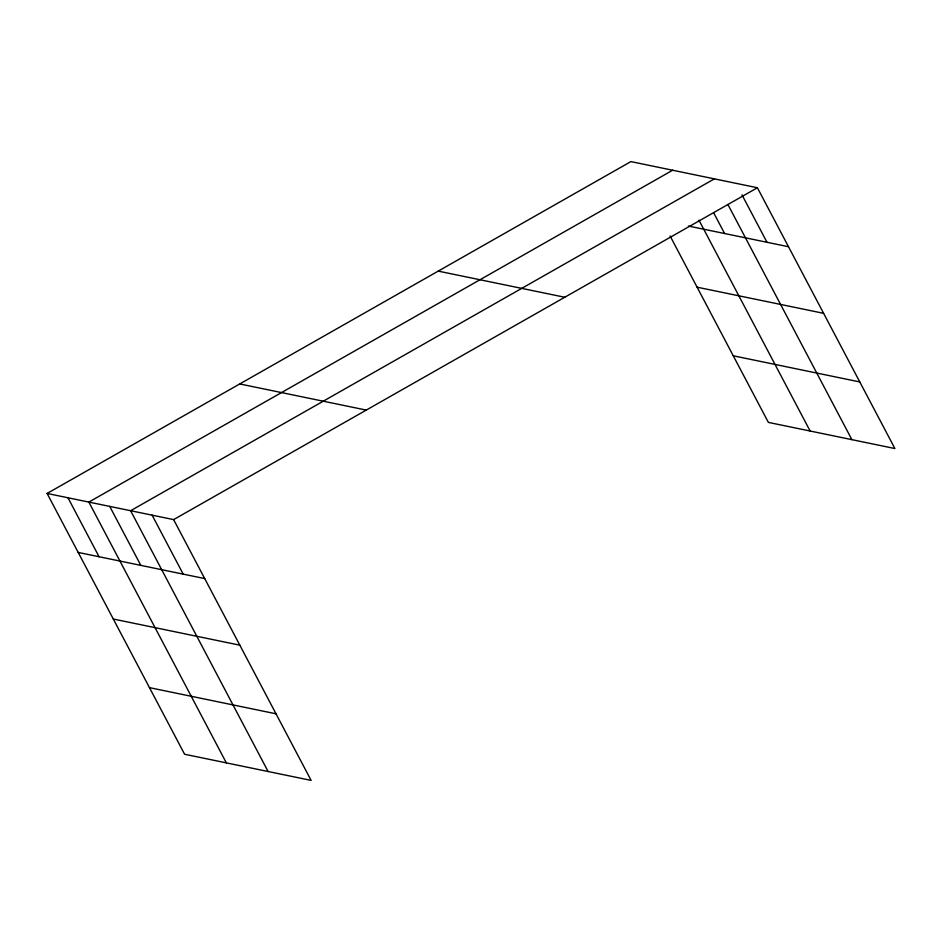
<?xml version="1.0" encoding="UTF-8"?>
<svg xmlns="http://www.w3.org/2000/svg" width="942" height="942" viewBox="0 0 942 942"><rect width="100%" height="100%" fill="white"/><g stroke="black" fill="none" stroke-linecap="round" stroke-linejoin="round"><path stroke-width="1.41" d="M47.1 493.455L173.622 519.607L311.119 780.4L184.597 754.248L47.1 493.455L630.881 161.6L757.403 187.752L894.9 448.545L768.378 422.393L670.08 235.947M672.635 170.231L88.854 502.086L226.351 762.879M714.377 178.862L130.608 510.717L268.105 771.51M173.622 519.607L757.403 187.752M688.414 226.045L788.489 246.722M697.092 287.18L823.602 313.321M438.23 271.119L564.753 297.26M733.265 355.793L859.787 381.946M239.751 383.947L366.261 410.088M78.186 552.424L204.708 578.576M113.311 619.024L239.821 645.176M149.484 687.648L276.006 713.801M741.978 194.841L766.988 242.282M727.895 204.508L851.886 439.655M713.789 213.01L724.598 233.522M698.988 220.228L810.132 431.024M152.109 515.156L183.207 574.125M109.731 506.396L140.817 565.365M67.977 497.765L99.063 556.734"/></g></svg>
